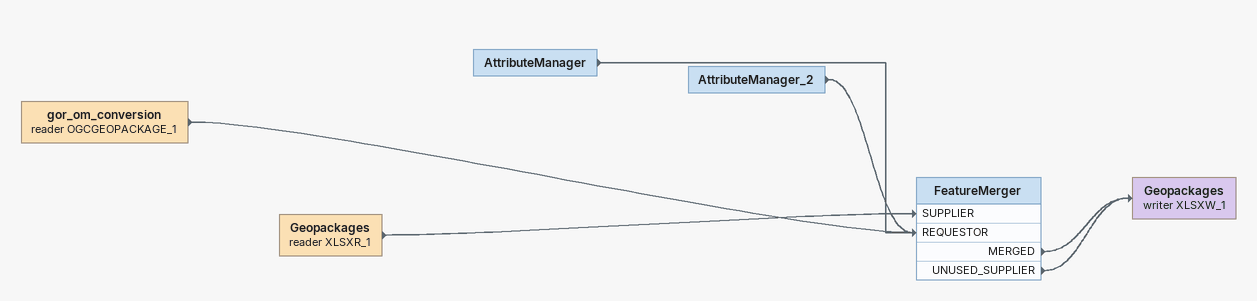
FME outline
gor_om_conversion (reader OGCGEOPACKAGE_1)
    -> FeatureMerger [REQUESTOR]
Geopackages (reader XLSXR_1)
    -> FeatureMerger [SUPPLIER]
AttributeManager
    -> FeatureMerger [REQUESTOR]
AttributeManager_2
    -> FeatureMerger [REQUESTOR]
FeatureMerger
    MERGED -> Geopackages (writer XLSXW_1)
    UNUSED_SUPPLIER -> Geopackages (writer XLSXW_1)
Geopackages (writer XLSXW_1)
